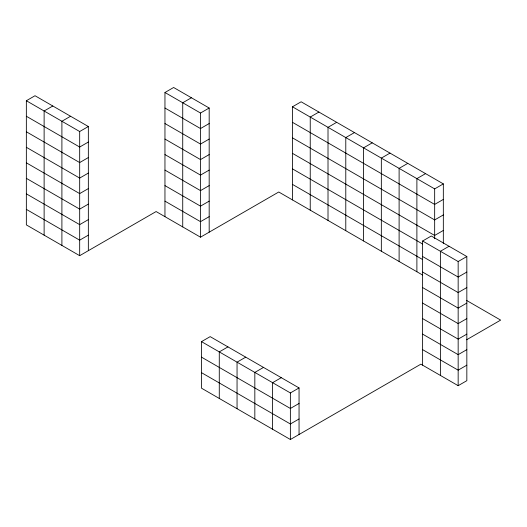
<?xml version="1.0" encoding="UTF-8"?>
<svg xmlns="http://www.w3.org/2000/svg" width="527" height="527" viewBox="0 0 527 527"><rect width="100%" height="100%" fill="white"/><g stroke="black" fill="none" stroke-linecap="round" stroke-linejoin="round"><path stroke-width="0.79" d="M422.575 275.035L278.763 191.999L200.504 237.183L156.111 211.551L79.676 255.681L26.35 224.891L26.35 100.736L35.019 95.73L88.345 126.52L88.345 250.674M52.799 105.993L44.123 110.999L44.123 235.154M70.572 116.256L61.903 121.263L61.903 245.417M26.35 100.736L79.676 131.526L88.345 126.52M164.958 216.656L164.958 92.502L173.627 87.495L209.179 108.022L209.179 232.176M88.345 142.04L79.676 147.046L26.35 116.256M191.4 97.758L182.731 102.765L182.731 226.92M88.345 157.56L79.676 162.566L26.35 131.776M88.345 173.08L79.676 178.08L26.35 147.296M164.958 92.502L200.504 113.028L209.179 108.022M88.345 188.594L79.676 193.6L26.35 162.817M209.179 123.542L200.504 128.548L164.958 108.022M88.345 204.114L79.676 209.12L26.35 178.337M209.179 139.062L200.504 144.069L164.958 123.542M88.345 219.634L79.676 224.64L26.35 193.85M209.179 154.582L200.504 159.582L164.958 139.062M292.459 199.911L292.459 106.797L301.134 101.79L443.332 183.89L443.332 243.514M88.345 235.154L79.676 240.16L26.35 209.371M209.179 170.096L200.504 175.102L164.958 154.582M318.907 112.053L310.238 117.06L310.238 210.174M209.179 185.616L200.504 190.622L164.958 170.096M336.681 122.317L328.011 127.323L328.011 220.438M209.179 201.136L200.504 206.143L164.958 185.616M354.46 132.58L345.784 137.58L345.784 230.701M209.179 216.656L200.504 221.663L164.958 201.136M372.233 142.837L363.564 147.843L363.564 240.958M390.006 153.1L381.337 158.107L381.337 251.221M407.786 163.363L399.11 168.37L399.11 261.484M425.559 173.627L416.89 178.633L416.89 271.748M292.459 106.797L434.663 188.897L443.332 183.89M443.332 199.41L434.663 204.417L292.459 122.317M422.614 365.165L422.614 241.01L431.284 236.004L466.836 256.53L466.836 380.678L458.161 385.685L420.875 364.164L290.377 439.505L201.505 388.188L201.505 341.634L210.174 336.628L299.053 387.938L299.053 434.498M443.332 214.93L434.663 219.937L292.459 137.837M227.947 346.891L219.278 351.898L219.278 398.452M443.332 230.451L434.663 235.45L292.459 153.35M245.727 357.154L237.051 362.161L237.051 408.715M449.057 246.267L440.388 251.274L440.388 375.428M263.5 367.418L254.831 372.418L254.831 418.978M422.614 241.01L458.161 261.537L466.836 256.53M281.273 377.675L272.604 382.681L272.604 429.241M466.836 272.044L458.161 277.05L422.614 256.53M466.836 287.564L458.161 292.571L422.614 272.051M201.505 341.634L290.377 392.944L299.053 387.938M466.836 303.084L458.161 308.091L422.614 287.564M299.053 403.458L290.377 408.465L201.505 357.154M466.836 318.604L458.161 323.611L422.614 303.084M299.053 418.978L290.377 423.985L201.505 372.675M466.836 334.125L458.161 339.131L422.614 318.604M466.599 339.77L500.65 320.106L466.593 300.443M466.836 349.645L458.161 354.651L422.614 334.125M466.836 365.165L458.161 370.171L422.614 349.645M292.459 168.871L422.575 243.994M292.459 184.391L422.575 259.515M458.161 261.537L458.161 385.685M434.663 188.897L434.663 238.718M290.377 392.944L290.377 439.505M200.504 113.028L200.504 237.183M79.676 131.526L79.676 255.681"/></g></svg>
